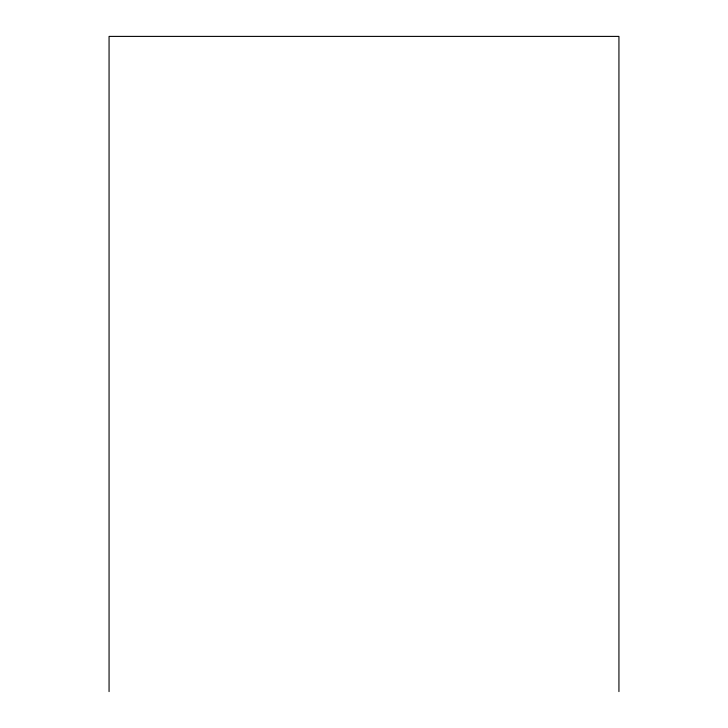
<?xml version="1.0" encoding="UTF-8"?>
<svg xmlns="http://www.w3.org/2000/svg" width="728" height="728" viewBox="0 0 728 728"><rect width="100%" height="100%" fill="white"/><g stroke="black" fill="none" stroke-linecap="round" stroke-linejoin="round"><path stroke-width="1.09" d="M618.937 691.6L618.937 36.4L109.064 36.4L109.064 691.6"/></g></svg>
